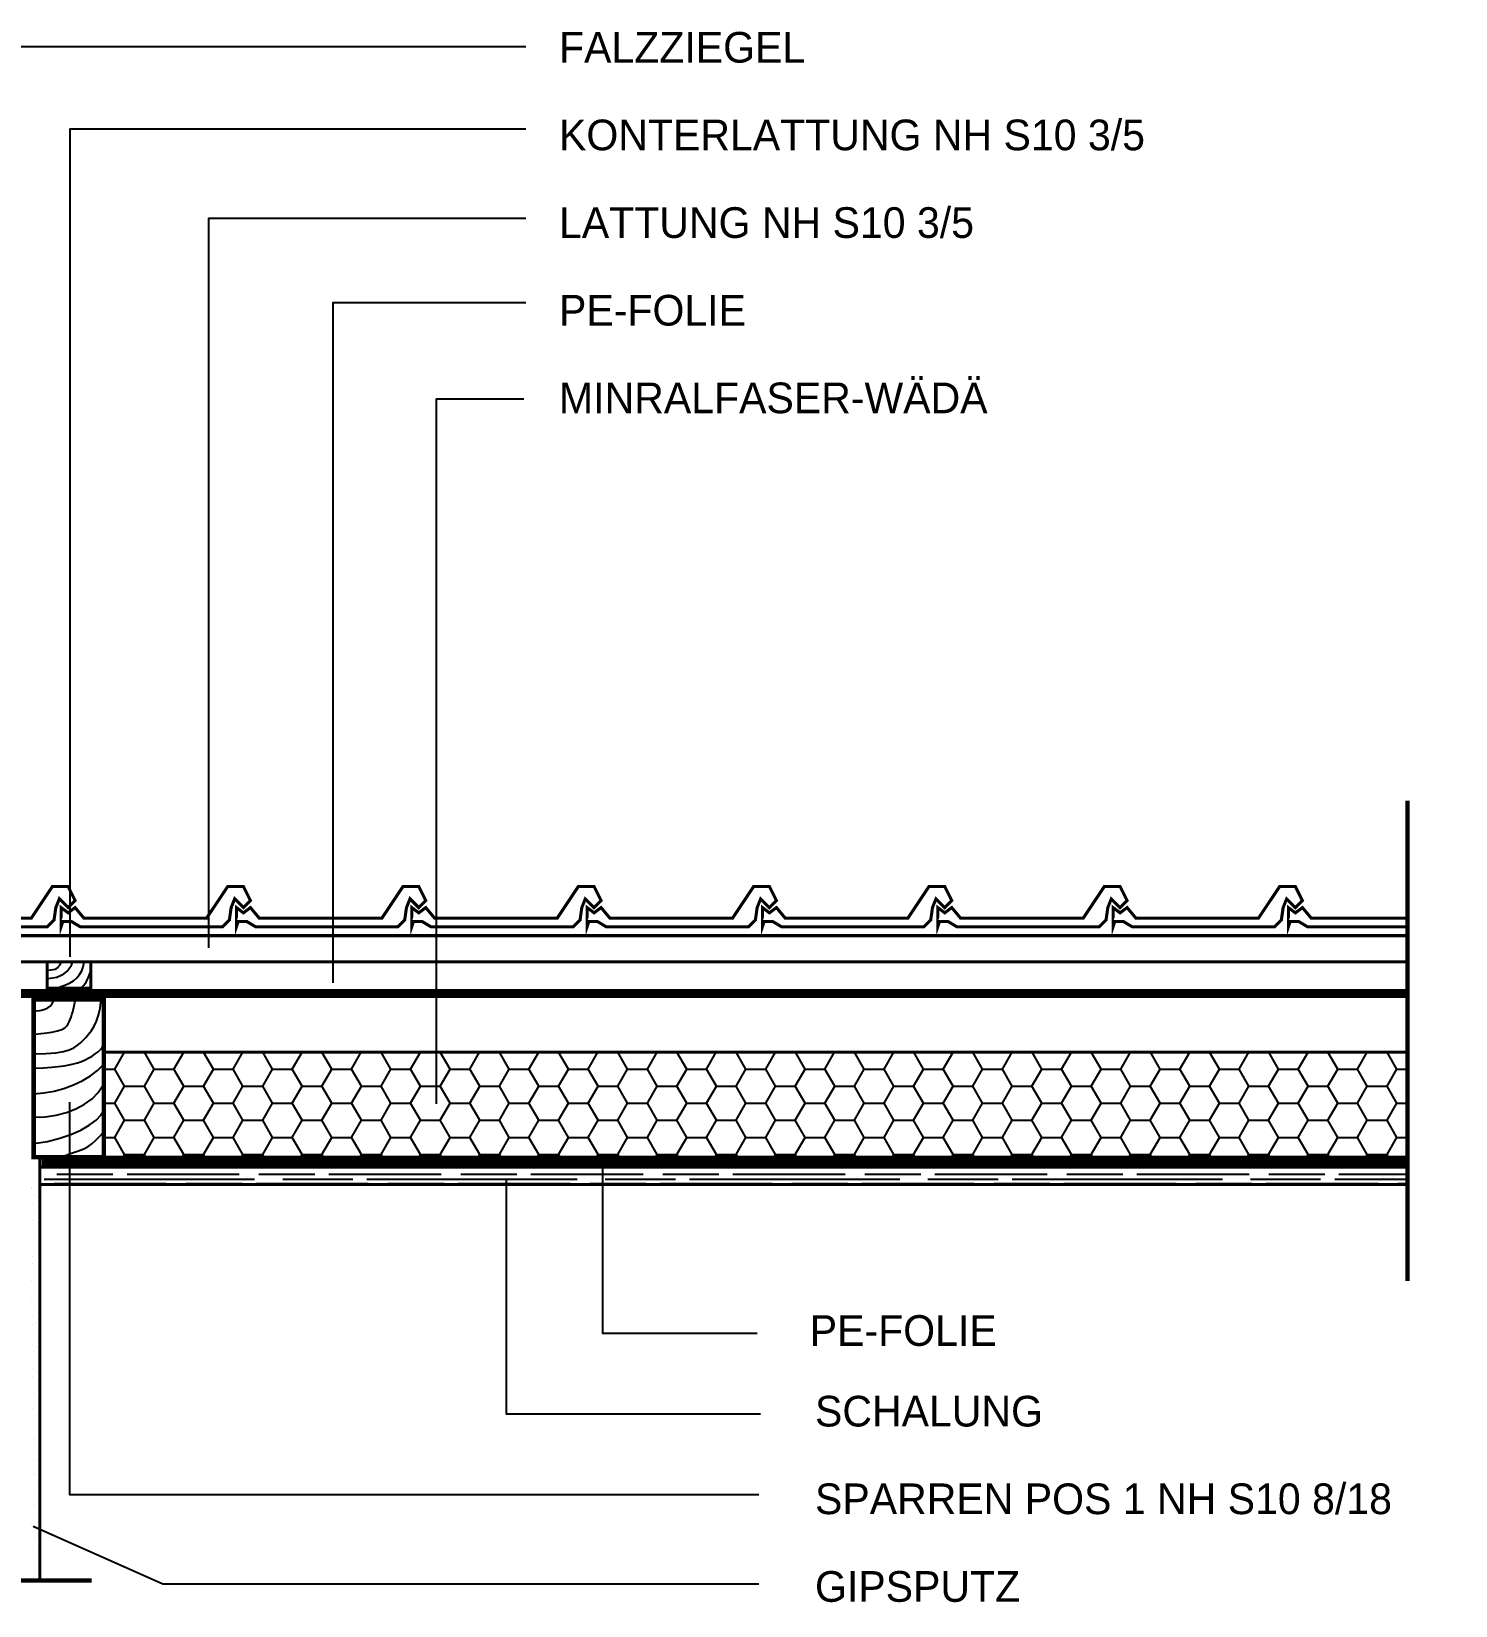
# Model space of a CAD drawing. Extents: x 0 to 21025, y 0 to 14850.
# Drawn here: x 11956 to 16017, y 2484 to 6974 of the extents above; entities that cross this region are included whole.
import ezdxf
from ezdxf.enums import TextEntityAlignment as Align

# ---------------------------------------------------------------- set-up
doc = ezdxf.new("R2010")
doc.units = 0
doc.header["$LTSCALE"] = 175
doc.linetypes.add('GESTRICHELT', pattern=[0.75, 0.5, -0.25])
doc.linetypes.add('GESTRICHELTX2', pattern=[1.5, 1, -0.5])
doc.layers.get('0').update_dxf_attribs({"linetype": 'CONTINUOUS'})
doc.layers.get('DEFPOINTS').update_dxf_attribs({"linetype": 'CONTINUOUS'})
for name, color, linetype in [('BEMASSUNG', 7, 'CONTINUOUS'), ('DACHZIEGEL', 8, 'CONTINUOUS'), ('DAEMMUNG', 4, 'CONTINUOUS'), ('DRAHTANKER', 7, 'CONTINUOUS'), ('HOLZ', 5, 'CONTINUOUS'), ('LEGENDE-35', 7, 'CONTINUOUS'), ('MAUERWERK', 6, 'CONTINUOUS'), ('PE-FOLIE', 1, 'GESTRICHELTX2'), ('SCHNITTKANTEN', 1, 'GESTRICHELT'), ('SCHRAFFUR', 2, 'CONTINUOUS')]:
    doc.layers.add(name, color=color, linetype=linetype)
doc.dimstyles.get("Standard").update_dxf_attribs({"dimtxt": 2.5, "dimasz": 2.5, "dimexe": 1.25, "dimexo": 0.625, "dimtad": 1, "dimcen": 2.5, "dimazin": 3, "dimtfac": 1, "dimtmove": 0, "dimatfit": 3})

# ---------------------------------------------------------------- blocks, each defined once
blk = doc.blocks.new('MASSHILFSLINIE')
for points in [[(0, -175), (0, 175)], [(75, 0), (-75, 0)], [(0, 0), (-26.516504, -26.516504)], [(0, 0), (26.516504, 26.516504)]]:
    blk.add_lwpolyline(points)
blk = doc.blocks.new('*D10')
at = {"color": 0, "linetype": 'BYBLOCK'}
blk.add_line((6281, 7565), (7194, 7565), dxfattribs=at)
at = {"layer": 'DEFPOINTS', "color": 0, "linetype": 'BYBLOCK'}
for p in [(6280, 8345), (7195, 8330), (7195, 7565)]:
    blk.add_point(p, dxfattribs=at)
at = {"color": 0, "linetype": 'BYBLOCK', "rotation": 180}
blk.add_blockref('MASSHILFSLINIE', (6280, 7565), dxfattribs=at)
at = {"color": 0, "linetype": 'BYBLOCK'}
blk.add_blockref('MASSHILFSLINIE', (7195, 7565), dxfattribs=at)
blk.add_text('36', height=87.5, dxfattribs=at).set_placement((6737.5, 7652.5), align=Align.MIDDLE_CENTER)
blk = doc.blocks.new('*D14')
at = {"color": 0, "linetype": 'BYBLOCK'}
blk.add_line((7196, 7565), (7229, 7565), dxfattribs=at)
at = {"layer": 'DEFPOINTS', "color": 0, "linetype": 'BYBLOCK'}
for p in [(7195, 8330), (7230, 8320), (7230, 7565)]:
    blk.add_point(p, dxfattribs=at)
at = {"color": 0, "linetype": 'BYBLOCK', "rotation": 180}
blk.add_blockref('MASSHILFSLINIE', (7195, 7565), dxfattribs=at)
at = {"color": 0, "linetype": 'BYBLOCK'}
blk.add_blockref('MASSHILFSLINIE', (7230, 7565), dxfattribs=at)
blk.add_text('1', height=87.5, dxfattribs=at).set_placement((7280, 7652.5), align=Align.MIDDLE_CENTER)
blk = doc.blocks.new('*X26')
at = {"color": 0}
for p, q in [((5158.124994, 4444.435353), (5186.083054, 4492.860132)), ((5270.624998, 4444.435348), (5242.666935, 4492.860132)), ((5326.874994, 4444.435353), (5354.833053, 4492.860132)), ((5439.374997, 4444.435348), (5411.416935, 4492.860132)), ((5495.624993, 4444.435354), (5523.583052, 4492.860132)), ((5608.124996, 4444.435348), (5580.166934, 4492.860132)), ((5664.374993, 4444.435354), (5692.333052, 4492.860132)), ((5776.874996, 4444.435347), (5748.916933, 4492.860132)), ((5833.124992, 4444.435354), (5861.083051, 4492.860132)), ((5945.624995, 4444.435347), (5917.666933, 4492.860132)), ((6001.874992, 4444.435354), (6029.83305, 4492.860132)), ((6114.374995, 4444.435347), (6086.416932, 4492.860132)), ((6170.624991, 4444.435355), (6198.58305, 4492.860132)), ((6283.124994, 4444.435346), (6255.166931, 4492.860132)), ((6339.374991, 4444.435355), (6367.333049, 4492.860132)), ((6451.874994, 4444.435346), (6423.91693, 4492.860132)), ((6508.12499, 4444.435355), (6536.083048, 4492.860132)), ((6620.624993, 4444.435346), (6592.66693, 4492.860132)), ((6676.874989, 4444.435356), (6704.833047, 4492.860132)), ((6789.374993, 4444.435345), (6761.416929, 4492.860132)), ((6845.624989, 4444.435356), (6873.583047, 4492.860132)), ((6958.124992, 4444.435345), (6930.166928, 4492.860132)), ((7014.374988, 4444.435356), (7042.333046, 4492.860132)), ((7126.874992, 4444.435345), (7098.916927, 4492.860132)), ((7183.124988, 4444.435357), (7211.083045, 4492.860132)), ((7295.624991, 4444.435344), (7267.666927, 4492.860132)), ((7351.874987, 4444.435357), (7379.833044, 4492.860132)), ((7464.37499, 4444.435344), (7436.416926, 4492.860132)), ((7520.624987, 4444.435357), (7548.583044, 4492.860132)), ((7633.12499, 4444.435344), (7605.166925, 4492.860132)), ((7689.374986, 4444.435358), (7717.333043, 4492.860132)), ((7801.874989, 4444.435344), (7773.916924, 4492.860132)), ((7858.124986, 4444.435358), (7886.083042, 4492.860132)), ((7970.624989, 4444.435343), (7942.666924, 4492.860132)), ((8026.874985, 4444.435358), (8054.833041, 4492.860132)), ((8139.374988, 4444.435343), (8111.416923, 4492.860132)), ((8195.624985, 4444.435359), (8223.583041, 4492.860132)), ((8308.124988, 4444.435343), (8280.166922, 4492.860132)), ((8364.374984, 4444.435359), (8392.33304, 4492.860132)), ((8476.874987, 4444.435342), (8448.916921, 4492.860132)), ((8533.124983, 4444.435359), (8561.083039, 4492.860132)), ((8645.624987, 4444.435342), (8617.666921, 4492.860132)), ((8701.874983, 4444.43536), (8729.833038, 4492.860132)), ((8814.374986, 4444.435342), (8786.41692, 4492.860132)), ((5126.85938, 4444.435354), (5158.125, 4444.435354)), ((5186.249998, 4395.72142), (5158.124998, 4444.435349)), ((5242.499994, 4395.721424), (5270.624994, 4444.435353)), ((5270.625, 4444.435354), (5326.875, 4444.435354)), ((5354.999997, 4395.721419), (5326.874997, 4444.435348)), ((5411.249994, 4395.721424), (5439.374994, 4444.435353)), ((5439.375, 4444.435354), (5495.625, 4444.435354)), ((5523.749997, 4395.721419), (5495.624997, 4444.435348)), ((5579.999993, 4395.721425), (5608.124993, 4444.435354)), ((5608.125, 4444.435354), (5664.375, 4444.435354)), ((5692.499996, 4395.721419), (5664.374996, 4444.435348)), ((5748.749992, 4395.721425), (5776.874992, 4444.435354)), ((5776.875, 4444.435354), (5833.125, 4444.435354)), ((5861.249996, 4395.721418), (5833.124996, 4444.435347)), ((5917.499992, 4395.721425), (5945.624992, 4444.435354)), ((5945.625, 4444.435354), (6001.875, 4444.435354)), ((6029.999995, 4395.721418), (6001.874995, 4444.435347)), ((6086.249991, 4395.721426), (6114.374991, 4444.435355)), ((6114.375, 4444.435354), (6170.625, 4444.435354)), ((6198.749995, 4395.721418), (6170.624995, 4444.435347)), ((6254.999991, 4395.721426), (6283.124991, 4444.435355)), ((6283.125, 4444.435354), (6339.375, 4444.435354)), ((6367.499994, 4395.721417), (6339.374994, 4444.435346)), ((6423.74999, 4395.721426), (6451.87499, 4444.435355)), ((6451.875, 4444.435354), (6508.125, 4444.435354)), ((6536.249994, 4395.721417), (6508.124994, 4444.435346)), ((6592.49999, 4395.721427), (6620.62499, 4444.435356)), ((6620.625, 4444.435354), (6676.875, 4444.435354)), ((6704.999993, 4395.721417), (6676.874993, 4444.435346)), ((6761.249989, 4395.721427), (6789.374989, 4444.435356)), ((6789.375, 4444.435354), (6845.625, 4444.435354)), ((6873.749992, 4395.721416), (6845.624992, 4444.435345)), ((6929.999989, 4395.721427), (6958.124989, 4444.435356)), ((6958.125, 4444.435354), (7014.375, 4444.435354)), ((7042.499992, 4395.721416), (7014.374992, 4444.435345)), ((7098.749988, 4395.721428), (7126.874988, 4444.435357)), ((7126.875, 4444.435354), (7183.125, 4444.435354)), ((7211.249991, 4395.721416), (7183.124991, 4444.435345)), ((7267.499987, 4395.721428), (7295.624987, 4444.435357)), ((7295.625, 4444.435354), (7351.875, 4444.435354)), ((7379.999991, 4395.721415), (7351.874991, 4444.435344)), ((7436.249987, 4395.721428), (7464.374987, 4444.435357)), ((7464.375, 4444.435354), (7520.625, 4444.435354)), ((7548.74999, 4395.721415), (7520.62499, 4444.435344)), ((7604.999986, 4395.721429), (7633.124986, 4444.435358)), ((7633.125, 4444.435354), (7689.375, 4444.435354)), ((7717.49999, 4395.721415), (7689.37499, 4444.435344)), ((7773.749986, 4395.721429), (7801.874986, 4444.435358)), ((7801.875, 4444.435354), (7858.125, 4444.435354)), ((7886.249989, 4395.721414), (7858.124989, 4444.435343)), ((7942.499985, 4395.721429), (7970.624985, 4444.435358)), ((7970.625, 4444.435354), (8026.875, 4444.435354)), ((8054.999989, 4395.721414), (8026.874989, 4444.435343)), ((8111.249985, 4395.72143), (8139.374985, 4444.435359)), ((8139.375, 4444.435354), (8195.625, 4444.435354)), ((8223.749988, 4395.721414), (8195.624988, 4444.435343)), ((8279.999984, 4395.72143), (8308.124984, 4444.435359)), ((8308.125, 4444.435354), (8364.375, 4444.435354)), ((8392.499987, 4395.721414), (8364.374987, 4444.435342)), ((8448.749984, 4395.72143), (8476.874984, 4444.435359)), ((8476.875, 4444.435354), (8533.125, 4444.435354)), ((8561.249987, 4395.721413), (8533.124987, 4444.435342)), ((8617.499983, 4395.721431), (8645.624983, 4444.435359)), ((8645.625, 4444.435354), (8701.875, 4444.435354)), ((8729.999986, 4395.721413), (8701.874986, 4444.435342)), ((8786.249982, 4395.721431), (8814.374982, 4444.43536)), ((8814.375, 4444.435354), (8845, 4444.435354)), ((5158.124994, 4347.007495), (5186.249994, 4395.721424)), ((5186.25, 4395.721425), (5242.5, 4395.721425)), ((5270.624998, 4347.007491), (5242.499998, 4395.721419)), ((5326.874994, 4347.007495), (5354.999994, 4395.721424)), ((5355, 4395.721425), (5411.25, 4395.721425)), ((5439.374997, 4347.00749), (5411.249997, 4395.721419)), ((5495.624993, 4347.007496), (5523.749993, 4395.721425)), ((5523.75, 4395.721425), (5580, 4395.721425)), ((5608.124997, 4347.00749), (5579.999997, 4395.721419)), ((5664.374993, 4347.007496), (5692.499993, 4395.721425)), ((5692.5, 4395.721425), (5748.75, 4395.721425)), ((5776.874996, 4347.00749), (5748.749996, 4395.721419)), ((5833.124992, 4347.007496), (5861.249992, 4395.721425)), ((5861.25, 4395.721425), (5917.5, 4395.721425)), ((5945.624996, 4347.007489), (5917.499996, 4395.721418)), ((6001.874992, 4347.007497), (6029.999992, 4395.721426)), ((6030, 4395.721425), (6086.25, 4395.721425)), ((6114.374995, 4347.007489), (6086.249995, 4395.721418)), ((6170.624991, 4347.007497), (6198.749991, 4395.721426)), ((6198.75, 4395.721425), (6255, 4395.721425)), ((6283.124994, 4347.007489), (6254.999994, 4395.721418)), ((6339.37499, 4347.007497), (6367.49999, 4395.721426)), ((6367.5, 4395.721425), (6423.75, 4395.721425)), ((6451.874994, 4347.007488), (6423.749994, 4395.721417)), ((6508.12499, 4347.007498), (6536.24999, 4395.721427)), ((6536.25, 4395.721425), (6592.5, 4395.721425)), ((6620.624993, 4347.007488), (6592.499993, 4395.721417)), ((6676.874989, 4347.007498), (6704.999989, 4395.721427)), ((6705, 4395.721425), (6761.25, 4395.721425)), ((6789.374993, 4347.007488), (6761.249993, 4395.721417)), ((6845.624989, 4347.007498), (6873.749989, 4395.721427)), ((6873.75, 4395.721425), (6930, 4395.721425)), ((6958.124992, 4347.007487), (6929.999992, 4395.721416)), ((7014.374988, 4347.007499), (7042.499988, 4395.721428)), ((7042.5, 4395.721425), (7098.75, 4395.721425)), ((7126.874992, 4347.007487), (7098.749992, 4395.721416)), ((7183.124988, 4347.007499), (7211.249988, 4395.721428)), ((7211.25, 4395.721425), (7267.5, 4395.721425)), ((7295.624991, 4347.007487), (7267.499991, 4395.721416)), ((7351.874987, 4347.007499), (7379.999987, 4395.721428)), ((7380, 4395.721425), (7436.25, 4395.721425)), ((7464.374991, 4347.007486), (7436.249991, 4395.721415)), ((7520.624987, 4347.0075), (7548.749987, 4395.721429)), ((7548.75, 4395.721425), (7605, 4395.721425)), ((7633.12499, 4347.007486), (7604.99999, 4395.721415)), ((7689.374986, 4347.0075), (7717.499986, 4395.721429)), ((7717.5, 4395.721425), (7773.75, 4395.721425)), ((7801.874989, 4347.007486), (7773.749989, 4395.721415)), ((7858.124985, 4347.0075), (7886.249985, 4395.721429)), ((7886.25, 4395.721425), (7942.5, 4395.721425)), ((7970.624989, 4347.007485), (7942.499989, 4395.721414)), ((8026.874985, 4347.007501), (8054.999985, 4395.721429)), ((8055, 4395.721425), (8111.25, 4395.721425)), ((8139.374988, 4347.007485), (8111.249988, 4395.721414)), ((8195.624984, 4347.007501), (8223.749984, 4395.72143)), ((8223.75, 4395.721425), (8280, 4395.721425)), ((8308.124988, 4347.007485), (8279.999988, 4395.721414)), ((8364.374984, 4347.007501), (8392.499984, 4395.72143)), ((8392.5, 4395.721425), (8448.75, 4395.721425)), ((8476.874987, 4347.007484), (8448.749987, 4395.721413)), ((8533.124983, 4347.007501), (8561.249983, 4395.72143)), ((8561.25, 4395.721425), (8617.5, 4395.721425)), ((8645.624987, 4347.007484), (8617.499987, 4395.721413)), ((8701.874983, 4347.007502), (8729.999983, 4395.721431)), ((8730, 4395.721425), (8786.25, 4395.721425)), ((8814.374986, 4347.007484), (8786.249986, 4395.721413)), ((5126.85938, 4347.007496), (5158.125, 4347.007496)), ((5186.249998, 4298.293562), (5158.124998, 4347.007491)), ((5242.499994, 4298.293566), (5270.624994, 4347.007495)), ((5270.625, 4347.007496), (5326.875, 4347.007496)), ((5354.999998, 4298.293561), (5326.874998, 4347.00749)), ((5411.249993, 4298.293567), (5439.374993, 4347.007496)), ((5439.375, 4347.007496), (5495.625, 4347.007496)), ((5523.749997, 4298.293561), (5495.624997, 4347.00749)), ((5579.999993, 4298.293567), (5608.124993, 4347.007496)), ((5608.125, 4347.007496), (5664.375, 4347.007496)), ((5692.499996, 4298.293561), (5664.374996, 4347.00749)), ((5748.749992, 4298.293567), (5776.874992, 4347.007496)), ((5776.875, 4347.007496), (5833.125, 4347.007496)), ((5861.249996, 4298.29356), (5833.124996, 4347.007489)), ((5917.499992, 4298.293568), (5945.624992, 4347.007497)), ((5945.625, 4347.007496), (6001.875, 4347.007496)), ((6029.999995, 4298.29356), (6001.874995, 4347.007489)), ((6086.249991, 4298.293568), (6114.374991, 4347.007497)), ((6114.375, 4347.007496), (6170.625, 4347.007496)), ((6198.749995, 4298.29356), (6170.624995, 4347.007489)), ((6254.999991, 4298.293568), (6283.124991, 4347.007497)), ((6283.125, 4347.007496), (6339.375, 4347.007496)), ((6367.499994, 4298.29356), (6339.374994, 4347.007488)), ((6423.74999, 4298.293569), (6451.87499, 4347.007498)), ((6451.875, 4347.007496), (6508.125, 4347.007496)), ((6536.249994, 4298.293559), (6508.124994, 4347.007488)), ((6592.499989, 4298.293569), (6620.624989, 4347.007498)), ((6620.625, 4347.007496), (6676.875, 4347.007496)), ((6704.999993, 4298.293559), (6676.874993, 4347.007488)), ((6761.249989, 4298.293569), (6789.374989, 4347.007498)), ((6789.375, 4347.007496), (6845.625, 4347.007496)), ((6873.749993, 4298.293559), (6845.624993, 4347.007488)), ((6929.999988, 4298.29357), (6958.124988, 4347.007498)), ((6958.125, 4347.007496), (7014.375, 4347.007496)), ((7042.499992, 4298.293558), (7014.374992, 4347.007487)), ((7098.749988, 4298.29357), (7126.874988, 4347.007499)), ((7126.875, 4347.007496), (7183.125, 4347.007496)), ((7211.249992, 4298.293558), (7183.124992, 4347.007487)), ((7267.499987, 4298.29357), (7295.624987, 4347.007499)), ((7295.625, 4347.007496), (7351.875, 4347.007496)), ((7379.999991, 4298.293558), (7351.874991, 4347.007487)), ((7436.249987, 4298.29357), (7464.374987, 4347.007499)), ((7464.375, 4347.007496), (7520.625, 4347.007496)), ((7548.74999, 4298.293557), (7520.62499, 4347.007486)), ((7604.999986, 4298.293571), (7633.124986, 4347.0075)), ((7633.125, 4347.007496), (7689.375, 4347.007496)), ((7717.49999, 4298.293557), (7689.37499, 4347.007486)), ((7773.749986, 4298.293571), (7801.874986, 4347.0075)), ((7801.875, 4347.007496), (7858.125, 4347.007496)), ((7886.249989, 4298.293557), (7858.124989, 4347.007486)), ((7942.499985, 4298.293571), (7970.624985, 4347.0075)), ((7970.625, 4347.007496), (8026.875, 4347.007496)), ((8054.999989, 4298.293556), (8026.874989, 4347.007485)), ((8111.249985, 4298.293572), (8139.374985, 4347.007501)), ((8139.375, 4347.007496), (8195.625, 4347.007496)), ((8223.749988, 4298.293556), (8195.624988, 4347.007485)), ((8279.999984, 4298.293572), (8308.124984, 4347.007501)), ((8308.125, 4347.007496), (8364.375, 4347.007496)), ((8392.499988, 4298.293556), (8364.374988, 4347.007485)), ((8448.749983, 4298.293572), (8476.874983, 4347.007501)), ((8476.875, 4347.007496), (8533.125, 4347.007496)), ((8561.249987, 4298.293555), (8533.124987, 4347.007484)), ((8617.499983, 4298.293573), (8645.624983, 4347.007502)), ((8645.625, 4347.007496), (8701.875, 4347.007496)), ((8729.999987, 4298.293555), (8701.874987, 4347.007484)), ((8786.249982, 4298.293573), (8814.374982, 4347.007502)), ((8814.375, 4347.007496), (8845, 4347.007496)), ((5158.124994, 4249.579637), (5186.249994, 4298.293566)), ((5186.25, 4298.293568), (5242.5, 4298.293568)), ((5270.624998, 4249.579633), (5242.499998, 4298.293562)), ((5326.874994, 4249.579638), (5354.999994, 4298.293567)), ((5355, 4298.293568), (5411.25, 4298.293568)), ((5439.374997, 4249.579632), (5411.249997, 4298.293561)), ((5495.624993, 4249.579638), (5523.749993, 4298.293567)), ((5523.75, 4298.293568), (5580, 4298.293568)), ((5608.124997, 4249.579632), (5579.999997, 4298.293561)), ((5664.374992, 4249.579638), (5692.499992, 4298.293567)), ((5692.5, 4298.293568), (5748.75, 4298.293568)), ((5776.874996, 4249.579632), (5748.749996, 4298.293561)), ((5833.124992, 4249.579639), (5861.249992, 4298.293568)), ((5861.25, 4298.293568), (5917.5, 4298.293568)), ((5945.624996, 4249.579631), (5917.499996, 4298.29356)), ((6001.874991, 4249.579639), (6029.999991, 4298.293568)), ((6030, 4298.293568), (6086.25, 4298.293568)), ((6114.374995, 4249.579631), (6086.249995, 4298.29356)), ((6170.624991, 4249.579639), (6198.749991, 4298.293568)), ((6198.75, 4298.293568), (6255, 4298.293568)), ((6283.124995, 4249.579631), (6254.999995, 4298.29356)), ((6339.37499, 4249.579639), (6367.49999, 4298.293568)), ((6367.5, 4298.293568), (6423.75, 4298.293568)), ((6451.874994, 4249.57963), (6423.749994, 4298.293559)), ((6508.12499, 4249.57964), (6536.24999, 4298.293569)), ((6536.25, 4298.293568), (6592.5, 4298.293568)), ((6620.624994, 4249.57963), (6592.499994, 4298.293559)), ((6676.874989, 4249.57964), (6704.999989, 4298.293569)), ((6705, 4298.293568), (6761.25, 4298.293568)), ((6789.374993, 4249.57963), (6761.249993, 4298.293559)), ((6845.624989, 4249.57964), (6873.749989, 4298.293569)), ((6873.75, 4298.293568), (6930, 4298.293568)), ((6958.124992, 4249.579629), (6929.999992, 4298.293558)), ((7014.374988, 4249.579641), (7042.499988, 4298.29357)), ((7042.5, 4298.293568), (7098.75, 4298.293568)), ((7126.874992, 4249.579629), (7098.749992, 4298.293558)), ((7183.124987, 4249.579641), (7211.249987, 4298.29357)), ((7211.25, 4298.293568), (7267.5, 4298.293568)), ((7295.624991, 4249.579629), (7267.499991, 4298.293558)), ((7351.874987, 4249.579641), (7379.999987, 4298.29357)), ((7380, 4298.293568), (7436.25, 4298.293568)), ((7464.374991, 4249.579629), (7436.249991, 4298.293557)), ((7520.624986, 4249.579642), (7548.749986, 4298.293571)), ((7548.75, 4298.293568), (7605, 4298.293568)), ((7633.12499, 4249.579628), (7604.99999, 4298.293557)), ((7689.374986, 4249.579642), (7717.499986, 4298.293571)), ((7717.5, 4298.293568), (7773.75, 4298.293568)), ((7801.87499, 4249.579628), (7773.74999, 4298.293557)), ((7858.124985, 4249.579642), (7886.249985, 4298.293571)), ((7886.25, 4298.293568), (7942.5, 4298.293568)), ((7970.624989, 4249.579628), (7942.499989, 4298.293557)), ((8026.874985, 4249.579643), (8054.999985, 4298.293572)), ((8055, 4298.293568), (8111.25, 4298.293568)), ((8139.374989, 4249.579627), (8111.249989, 4298.293556)), ((8195.624984, 4249.579643), (8223.749984, 4298.293572)), ((8223.75, 4298.293568), (8280, 4298.293568)), ((8308.124988, 4249.579627), (8279.999988, 4298.293556)), ((8364.374984, 4249.579643), (8392.499984, 4298.293572)), ((8392.5, 4298.293568), (8448.75, 4298.293568)), ((8476.874987, 4249.579627), (8448.749987, 4298.293556)), ((8533.124983, 4249.579644), (8561.249983, 4298.293573)), ((8561.25, 4298.293568), (8617.5, 4298.293568)), ((8645.624987, 4249.579626), (8617.499987, 4298.293555)), ((8701.874982, 4249.579644), (8729.999982, 4298.293573)), ((8730, 4298.293568), (8786.25, 4298.293568)), ((8814.374986, 4249.579626), (8786.249986, 4298.293555)), ((5126.85938, 4249.579639), (5158.125, 4249.579639)), ((5186.249998, 4200.865704), (5158.124998, 4249.579633)), ((5242.499994, 4200.865709), (5270.624994, 4249.579637)), ((5270.625, 4249.579639), (5326.875, 4249.579639)), ((5354.999998, 4200.865704), (5326.874998, 4249.579633)), ((5411.249993, 4200.865709), (5439.374993, 4249.579638)), ((5439.375, 4249.579639), (5495.625, 4249.579639)), ((5523.749997, 4200.865703), (5495.624997, 4249.579632)), ((5579.999993, 4200.865709), (5608.124993, 4249.579638)), ((5608.125, 4249.579639), (5664.375, 4249.579639)), ((5692.499997, 4200.865703), (5664.374997, 4249.579632)), ((5748.749992, 4200.865709), (5776.874992, 4249.579638)), ((5776.875, 4249.579639), (5833.125, 4249.579639)), ((5861.249996, 4200.865703), (5833.124996, 4249.579632)), ((5917.499992, 4200.86571), (5945.624992, 4249.579639)), ((5945.625, 4249.579639), (6001.875, 4249.579639)), ((6029.999996, 4200.865702), (6001.874996, 4249.579631)), ((6086.249991, 4200.86571), (6114.374991, 4249.579639)), ((6114.375, 4249.579639), (6170.625, 4249.579639)), ((6198.749995, 4200.865702), (6170.624995, 4249.579631)), ((6254.99999, 4200.86571), (6283.12499, 4249.579639)), ((6283.125, 4249.579639), (6339.375, 4249.579639)), ((6367.499994, 4200.865702), (6339.374994, 4249.579631)), ((6423.74999, 4200.865711), (6451.87499, 4249.57964)), ((6451.875, 4249.579639), (6508.125, 4249.579639)), ((6536.249994, 4200.865701), (6508.124994, 4249.57963)), ((6592.499989, 4200.865711), (6620.624989, 4249.57964)), ((6620.625, 4249.579639), (6676.875, 4249.579639)), ((6704.999993, 4200.865701), (6676.874993, 4249.57963)), ((6761.249989, 4200.865711), (6789.374989, 4249.57964)), ((6789.375, 4249.579639), (6845.625, 4249.579639)), ((6873.749993, 4200.865701), (6845.624993, 4249.57963)), ((6929.999988, 4200.865712), (6958.124988, 4249.579641)), ((6958.125, 4249.579639), (7014.375, 4249.579639)), ((7042.499992, 4200.8657), (7014.374992, 4249.579629)), ((7098.749988, 4200.865712), (7126.874988, 4249.579641)), ((7126.875, 4249.579639), (7183.125, 4249.579639)), ((7211.249992, 4200.8657), (7183.124992, 4249.579629)), ((7267.499987, 4200.865712), (7295.624987, 4249.579641)), ((7295.625, 4249.579639), (7351.875, 4249.579639)), ((7379.999991, 4200.8657), (7351.874991, 4249.579629)), ((7436.249987, 4200.865713), (7464.374987, 4249.579642)), ((7464.375, 4249.579639), (7520.625, 4249.579639)), ((7548.749991, 4200.865699), (7520.624991, 4249.579628)), ((7604.999986, 4200.865713), (7633.124986, 4249.579642)), ((7633.125, 4249.579639), (7689.375, 4249.579639)), ((7717.49999, 4200.865699), (7689.37499, 4249.579628)), ((7773.749985, 4200.865713), (7801.874985, 4249.579642)), ((7801.875, 4249.579639), (7858.125, 4249.579639)), ((7886.249989, 4200.865699), (7858.124989, 4249.579628)), ((7942.499985, 4200.865714), (7970.624985, 4249.579643)), ((7970.625, 4249.579639), (8026.875, 4249.579639)), ((8054.999989, 4200.865699), (8026.874989, 4249.579627)), ((8111.249984, 4200.865714), (8139.374984, 4249.579643)), ((8139.375, 4249.579639), (8195.625, 4249.579639)), ((8223.749988, 4200.865698), (8195.624988, 4249.579627)), ((8279.999984, 4200.865714), (8308.124984, 4249.579643)), ((8308.125, 4249.579639), (8364.375, 4249.579639)), ((8392.499988, 4200.865698), (8364.374988, 4249.579627)), ((8448.749983, 4200.865715), (8476.874983, 4249.579644)), ((8476.875, 4249.579639), (8533.125, 4249.579639)), ((8561.249987, 4200.865698), (8533.124987, 4249.579627)), ((8617.499983, 4200.865715), (8645.624983, 4249.579644)), ((8645.625, 4249.579639), (8701.875, 4249.579639)), ((8729.999987, 4200.865697), (8701.874987, 4249.579626)), ((8786.249982, 4200.865715), (8814.374982, 4249.579644)), ((8814.375, 4249.579639), (8845, 4249.579639)), ((5181.627972, 4192.860132), (5186.249994, 4200.865708)), ((5186.25, 4200.86571), (5242.5, 4200.86571)), ((5247.122017, 4192.860132), (5242.499998, 4200.865704)), ((5350.377972, 4192.860132), (5354.999993, 4200.865709)), ((5355, 4200.86571), (5411.25, 4200.86571)), ((5415.872016, 4192.860132), (5411.249998, 4200.865704)), ((5519.127971, 4192.860132), (5523.749993, 4200.865709)), ((5523.75, 4200.86571), (5580, 4200.86571)), ((5584.622016, 4192.860132), (5579.999997, 4200.865703)), ((5687.87797, 4192.860132), (5692.499992, 4200.865709)), ((5692.5, 4200.86571), (5748.75, 4200.86571)), ((5753.372015, 4192.860132), (5748.749996, 4200.865703)), ((5856.627969, 4192.860132), (5861.249992, 4200.86571)), ((5861.25, 4200.86571), (5917.5, 4200.86571)), ((5922.122014, 4192.860132), (5917.499996, 4200.865703)), ((6025.377969, 4192.860132), (6029.999991, 4200.86571)), ((6030, 4200.86571), (6086.25, 4200.86571)), ((6090.872013, 4192.860132), (6086.249995, 4200.865702)), ((6194.127968, 4192.860132), (6198.749991, 4200.86571)), ((6198.75, 4200.86571), (6255, 4200.86571)), ((6259.622013, 4192.860132), (6254.999995, 4200.865702)), ((6362.877967, 4192.860132), (6367.49999, 4200.865711)), ((6367.5, 4200.86571), (6423.75, 4200.86571)), ((6428.372012, 4192.860132), (6423.749994, 4200.865702)), ((6531.627967, 4192.860132), (6536.249989, 4200.865711)), ((6536.25, 4200.86571), (6592.5, 4200.86571)), ((6597.122011, 4192.860132), (6592.499994, 4200.865701)), ((6700.377966, 4192.860132), (6704.999989, 4200.865711)), ((6705, 4200.86571), (6761.25, 4200.86571)), ((6765.87201, 4192.860132), (6761.249993, 4200.865701)), ((6869.127965, 4192.860132), (6873.749988, 4200.865712)), ((6873.75, 4200.86571), (6930, 4200.86571)), ((6934.62201, 4192.860132), (6929.999993, 4200.865701)), ((7037.877964, 4192.860132), (7042.499988, 4200.865712)), ((7042.5, 4200.86571), (7098.75, 4200.86571)), ((7103.372009, 4192.860132), (7098.749992, 4200.8657)), ((7206.627964, 4192.860132), (7211.249987, 4200.865712)), ((7211.25, 4200.86571), (7267.5, 4200.86571)), ((7272.122008, 4192.860132), (7267.499992, 4200.8657)), ((7375.377963, 4192.860132), (7379.999987, 4200.865713)), ((7380, 4200.86571), (7436.25, 4200.86571)), ((7440.872007, 4192.860132), (7436.249991, 4200.8657)), ((7544.127962, 4192.860132), (7548.749986, 4200.865713)), ((7548.75, 4200.86571), (7605, 4200.86571)), ((7609.622007, 4192.860132), (7604.99999, 4200.865699)), ((7712.877961, 4192.860132), (7717.499986, 4200.865713)), ((7717.5, 4200.86571), (7773.75, 4200.86571)), ((7778.372006, 4192.860132), (7773.74999, 4200.865699)), ((7881.627961, 4192.860132), (7886.249985, 4200.865714)), ((7886.25, 4200.86571), (7942.5, 4200.86571)), ((7947.122005, 4192.860132), (7942.499989, 4200.865699)), ((8050.37796, 4192.860132), (8054.999985, 4200.865714)), ((8055, 4200.86571), (8111.25, 4200.86571)), ((8115.872004, 4192.860132), (8111.249989, 4200.865698)), ((8219.127959, 4192.860132), (8223.749984, 4200.865714)), ((8223.75, 4200.86571), (8280, 4200.86571)), ((8284.622004, 4192.860132), (8279.999988, 4200.865698)), ((8387.877958, 4192.860132), (8392.499983, 4200.865714)), ((8392.5, 4200.86571), (8448.75, 4200.86571)), ((8453.372003, 4192.860132), (8448.749988, 4200.865698)), ((8556.627958, 4192.860132), (8561.249983, 4200.865715)), ((8561.25, 4200.86571), (8617.5, 4200.86571)), ((8622.122002, 4192.860132), (8617.499987, 4200.865697)), ((8725.377957, 4192.860132), (8729.999982, 4200.865715)), ((8730, 4200.86571), (8786.25, 4200.86571)), ((8790.872001, 4192.860132), (8786.249987, 4200.865697))]:
    blk.add_line(p, q, dxfattribs=at)
blk = doc.blocks.new('*D30')
at = {"color": 0, "linetype": 'BYBLOCK'}
blk.add_line((9400, 4191), (9400, 4489), dxfattribs=at)
at = {"layer": 'DEFPOINTS', "color": 0, "linetype": 'BYBLOCK'}
for p in [(8840, 4490), (9400, 4490), (8840, 4190)]:
    blk.add_point(p, dxfattribs=at)
at = {"color": 0, "linetype": 'BYBLOCK'}
for p, rotation in [((9400, 4490), 90), ((9400, 4190), 270)]:
    blk.add_blockref('MASSHILFSLINIE', p, dxfattribs=dict(at, rotation=rotation))
blk.add_text('12', height=87.5, rotation=90, dxfattribs=at).set_placement((9312.5, 4340), align=Align.MIDDLE_CENTER)
blk = doc.blocks.new('*D35')
at = {"color": 0, "linetype": 'BYBLOCK'}
blk.add_line((10003.017251, 4116), (10003.017251, 4174), dxfattribs=at)
at = {"layer": 'DEFPOINTS', "color": 0, "linetype": 'BYBLOCK'}
for p in [(8828.017251, 4175), (10003.017251, 4175), (8828.017251, 4115)]:
    blk.add_point(p, dxfattribs=at)
at = {"color": 0, "linetype": 'BYBLOCK'}
for p, rotation in [((10003.017251, 4175), 90), ((10003.017251, 4115), 270)]:
    blk.add_blockref('MASSHILFSLINIE', p, dxfattribs=dict(at, rotation=rotation))
blk.add_text('2', height=87.5, rotation=90, dxfattribs=at).set_placement((9915.517251, 4065), align=Align.MIDDLE_CENTER)
blk = doc.blocks.new('*D37')
at = {"color": 0, "linetype": 'BYBLOCK'}
blk.add_line((10003, 4176), (10003, 4659), dxfattribs=at)
at = {"layer": 'DEFPOINTS', "color": 0, "linetype": 'BYBLOCK'}
for p in [(8835, 4660), (10003, 4660), (8825, 4175)]:
    blk.add_point(p, dxfattribs=at)
at = {"color": 0, "linetype": 'BYBLOCK'}
for p, rotation in [((10003, 4660), 90), ((10003, 4175), 270)]:
    blk.add_blockref('MASSHILFSLINIE', p, dxfattribs=dict(at, rotation=rotation))
blk.add_text('18', height=87.5, rotation=90, dxfattribs=at).set_placement((9915.5, 4417.5), align=Align.MIDDLE_CENTER)
blk = doc.blocks.new('*D33')
at = {"color": 0, "linetype": 'BYBLOCK'}
blk.add_line((10003, 4661), (10003, 4749), dxfattribs=at)
at = {"layer": 'DEFPOINTS', "color": 0, "linetype": 'BYBLOCK'}
for p in [(8830, 4750), (10003, 4750), (8835, 4660)]:
    blk.add_point(p, dxfattribs=at)
at = {"color": 0, "linetype": 'BYBLOCK'}
for p, rotation in [((10003, 4750), 90), ((10003, 4660), 270)]:
    blk.add_blockref('MASSHILFSLINIE', p, dxfattribs=dict(at, rotation=rotation))
blk.add_text('3', height=87.5, rotation=90, dxfattribs=at).set_placement((9915.5, 4705), align=Align.MIDDLE_CENTER)
blk = doc.blocks.new('*D34')
at = {"color": 0, "linetype": 'BYBLOCK'}
blk.add_line((10003, 4751), (10003, 4824), dxfattribs=at)
at = {"layer": 'DEFPOINTS', "color": 0, "linetype": 'BYBLOCK'}
for p in [(8820, 4825), (10003, 4825), (8830, 4750)]:
    blk.add_point(p, dxfattribs=at)
at = {"color": 0, "linetype": 'BYBLOCK'}
for p, rotation in [((10003, 4825), 90), ((10003, 4750), 270)]:
    blk.add_blockref('MASSHILFSLINIE', p, dxfattribs=dict(at, rotation=rotation))
blk.add_text('3', height=87.5, rotation=90, dxfattribs=at).set_placement((9915.5, 4787.5), align=Align.MIDDLE_CENTER)

msp = doc.modelspace()

# ---------------------------------------------------------------- linework, layer by layer
at = {"color": 0}
for p, q in [((11972.284759, 3748.728765), (11972.284759, 3748.728765)), ((11979.35938, 3687.6), (11980, 3687.6)), ((11992, 3700), (12592, 3700)), ((12020, 3687.6), (12340, 3687.6)), ((12028, 3714.4), (12188, 3714.4)), ((12228, 3714.4), (12548, 3714.4)), ((12396, 3687.6), (12556, 3687.6)), ((12596, 3687.6), (12916, 3687.6)), ((12604, 3714.4), (12764, 3714.4)), ((12672, 3700), (12872, 3700)), ((12804, 3714.4), (13124, 3714.4)), ((12912, 3700), (13512, 3700)), ((12972, 3687.6), (13132, 3687.6)), ((13172, 3687.6), (13492, 3687.6)), ((13180, 3714.4), (13340, 3714.4)), ((13380, 3714.4), (13700, 3714.4)), ((13548, 3687.6), (13708, 3687.6)), ((13592, 3700), (13792, 3700)), ((13748, 3687.6), (14068, 3687.6)), ((13756, 3714.4), (13916, 3714.4)), ((13832, 3700), (14432, 3700)), ((13956, 3714.4), (14276, 3714.4)), ((14124, 3687.6), (14284, 3687.6)), ((14324, 3687.6), (14644, 3687.6)), ((14332, 3714.4), (14492, 3714.4)), ((14512, 3700), (14712, 3700)), ((14532, 3714.4), (14852, 3714.4)), ((14700, 3687.6), (14860, 3687.6)), ((14752, 3700), (15352, 3700)), ((14900, 3687.6), (15220, 3687.6)), ((14908, 3714.4), (15068, 3714.4)), ((15108, 3714.4), (15428, 3714.4)), ((15276, 3687.6), (15436, 3687.6)), ((15432, 3700), (15632, 3700)), ((15476, 3687.6), (15796, 3687.6)), ((15484, 3714.4), (15644, 3714.4)), ((15672, 3700), (15880, 3700)), ((15684, 3714.4), (15880, 3714.4)), ((15852, 3687.6), (15880, 3687.6)), ((11955.809099, 3677.923345), (11955.809099, 3677.923345)), ((11956.058809, 3673.937267), (11956.058809, 3673.937267)), ((11964.171169, 3654.41838), (11964.171169, 3654.41838)), ((11971.808166, 3669.5898), (11971.808166, 3669.5898)), ((11974.713562, 3647.702135), (11974.713562, 3647.702135)), ((11976.383429, 3676.613054), (11976.383429, 3676.613054)), ((11976.41615, 3665.367361), (11976.41615, 3665.367361)), ((11957.383933, 3629.752751), (11957.383933, 3629.752751)), ((11966.095998, 3610.529925), (11966.095998, 3610.529925)), ((11979.108712, 3612.243081), (11979.108712, 3612.243081)), ((11958.958767, 3581.582157), (11958.958767, 3581.582157)), ((11974.253441, 3576.542041), (11974.253441, 3576.542041)), ((11960.533601, 3533.411563), (11960.533601, 3533.411563)), ((11957.432143, 3459.752991), (11957.432143, 3459.752991)), ((11957.914196, 3479.995243), (11957.914196, 3479.995243)), ((11962.108435, 3485.240968), (11962.108435, 3485.240968)), ((11975.194049, 3498.177065), (11975.194049, 3498.177065)), ((11975.224161, 3484.845463), (11975.224161, 3484.845463)), ((11978.238816, 3482.67103), (11978.238816, 3482.67103)), ((11963.683269, 3437.070374), (11963.683269, 3437.070374)), ((11967.951385, 3416.5879), (11967.951385, 3416.5879)), ((11955.919754, 3411.727616), (11955.919754, 3411.727616)), ((11965.258103, 3388.89978), (11965.258103, 3388.89978)), ((11967.080459, 3403.866681), (11967.080459, 3403.866681)), ((11977.622852, 3397.150436), (11977.622852, 3397.150436)), ((11977.669435, 3391.797705), (11977.669435, 3391.797705)), ((11957.044301, 3350.423192), (11957.044301, 3350.423192)), ((11966.832937, 3340.729186), (11966.832937, 3340.729186)), ((11957.912629, 3310.227921), (11957.912629, 3310.227921)), ((11959.769583, 3286.053219), (11959.769583, 3286.053219)), ((11968.407771, 3292.558591), (11968.407771, 3292.558591)), ((11978.640155, 3300.101127), (11978.640155, 3300.101127)), ((11969.982604, 3244.387997), (11969.982604, 3244.387997)), ((11978.103338, 3247.625365), (11978.103338, 3247.625365)), ((11959.335748, 3226.983279), (11959.335748, 3226.983279)), ((11960.341432, 3209.201292), (11960.341432, 3209.201292)), ((11969.806772, 3222.645876), (11969.806772, 3222.645876)), ((11971.557438, 3196.217403), (11971.557438, 3196.217403)), ((11958.899688, 3156.481168), (11958.899688, 3156.481168)), ((11969.989748, 3153.314981), (11969.989748, 3153.314981)), ((11973.132272, 3148.046809), (11973.132272, 3148.046809)), ((11957.17304, 3138.15796), (11957.17304, 3138.15796)), ((11974.707106, 3099.876215), (11974.707106, 3099.876215)), ((11960.821919, 3059.676222), (11960.821919, 3059.676222)), ((11961.62497, 3092.111194), (11961.62497, 3092.111194)), ((11958.14376, 3046.461382), (11958.14376, 3046.461382)), ((11962.751743, 3042.238943), (11962.751743, 3042.238943)), ((11971.662159, 3028.703852), (11971.662159, 3028.703852)), ((11976.28194, 3051.70562), (11976.28194, 3051.70562)), ((11977.856774, 3003.535026), (11977.856774, 3003.535026)), ((11960.589034, 2953.413623), (11960.589034, 2953.413623)), ((11960.755075, 2962.539143), (11960.755075, 2962.539143)), ((11963.250722, 2958.649592), (11963.250722, 2958.649592)), ((11963.480357, 2898.16917), (11963.480357, 2898.16917)), ((11972.899038, 2902.763282), (11972.899038, 2902.763282)), ((11961.559754, 2861.717045), (11961.559754, 2861.717045)), ((11966.167737, 2857.494606), (11966.167737, 2857.494606)), ((11973.517546, 2834.761827), (11973.517546, 2834.761827)), ((11963.731209, 2809.124522), (11963.731209, 2809.124522)), ((11962.610462, 2768.597119), (11962.610462, 2768.597119)), ((11964.005029, 2768.669287), (11964.005029, 2768.669287)), ((11955.617618, 2714.814138), (11955.617618, 2714.814138)), ((11965.335744, 2704.227146), (11965.335744, 2704.227146)), ((11966.160012, 2708.097893), (11966.160012, 2708.097893)), ((11957.158351, 2691.378526), (11957.158351, 2691.378526)), ((11964.975749, 2676.972709), (11964.975749, 2676.972709)), ((11969.583732, 2672.75027), (11969.583732, 2672.75027)), ((11975.808328, 2652.211582), (11975.808328, 2652.211582)), ((11958.733185, 2643.207932), (11958.733185, 2643.207932)), ((11975.372933, 2640.819803), (11975.372933, 2640.819803)), ((11960.308019, 2595.037338), (11960.308019, 2595.037338)), ((11964.465849, 2574.655095), (11964.465849, 2574.655095)), ((11967.421023, 2583.92495), (11967.421023, 2583.92495)), ((11966.640498, 2558.572822), (11966.640498, 2558.572822))]:
    msp.add_line(p, q, dxfattribs=at)
at = {"layer": 'DACHZIEGEL', "const_width": 8.75}
for points in [[(12020, 4440), (12000, 4420), (11595, 4420), (11570, 4435), (11545, 4435), (11540, 4420), (11540, 4475), (11560, 4460), (11580, 4475), (11605, 4445), (11955, 4445), (12015, 4535), (12060, 4535), (12080, 4495), (12060, 4475), (12035, 4500), (12025, 4475)], [(12520, 4440), (12500, 4420), (12095, 4420), (12070, 4435), (12045, 4435), (12040, 4420), (12040, 4475), (12060, 4460), (12080, 4475), (12105, 4445), (12455, 4445), (12515, 4535), (12560, 4535), (12580, 4495), (12560, 4475), (12535, 4500), (12525, 4475)], [(13020, 4440), (13000, 4420), (12595, 4420), (12570, 4435), (12545, 4435), (12540, 4420), (12540, 4475), (12560, 4460), (12580, 4475), (12605, 4445), (12955, 4445), (13015, 4535), (13060, 4535), (13080, 4495), (13060, 4475), (13035, 4500), (13025, 4475)], [(13520, 4440), (13500, 4420), (13095, 4420), (13070, 4435), (13045, 4435), (13040, 4420), (13040, 4475), (13060, 4460), (13080, 4475), (13105, 4445), (13455, 4445), (13515, 4535), (13560, 4535), (13580, 4495), (13560, 4475), (13535, 4500), (13525, 4475)], [(14020, 4440), (14000, 4420), (13595, 4420), (13570, 4435), (13545, 4435), (13540, 4420), (13540, 4475), (13560, 4460), (13580, 4475), (13605, 4445), (13955, 4445), (14015, 4535), (14060, 4535), (14080, 4495), (14060, 4475), (14035, 4500), (14025, 4475)], [(14520, 4440), (14500, 4420), (14095, 4420), (14070, 4435), (14045, 4435), (14040, 4420), (14040, 4475), (14060, 4460), (14080, 4475), (14105, 4445), (14455, 4445), (14515, 4535), (14560, 4535), (14580, 4495), (14560, 4475), (14535, 4500), (14525, 4475)], [(15020, 4440), (15000, 4420), (14595, 4420), (14570, 4435), (14545, 4435), (14540, 4420), (14540, 4475), (14560, 4460), (14580, 4475), (14605, 4445), (14955, 4445), (15015, 4535), (15060, 4535), (15080, 4495), (15060, 4475), (15035, 4500), (15025, 4475)], [(15520, 4440), (15500, 4420), (15095, 4420), (15070, 4435), (15045, 4435), (15040, 4420), (15040, 4475), (15060, 4460), (15080, 4475), (15105, 4445), (15455, 4445), (15515, 4535), (15560, 4535), (15580, 4495), (15560, 4475), (15535, 4500), (15525, 4475)]]:
    msp.add_lwpolyline(points, close=True, dxfattribs=at)
msp.add_lwpolyline([(15880, 4420), (15595, 4420), (15570, 4435), (15545, 4435), (15540, 4420), (15540, 4475), (15560, 4460), (15580, 4475), (15605, 4445), (15880, 4445)], dxfattribs=at)
at = {"layer": 'DAEMMUNG', "const_width": 8.75}
for points in [[(12161.85938, 3762.860132), (12161.85938, 4062.860132), (15880, 4062.860132)], [(15880, 3762.860132), (12161.85938, 3762.860132)]]:
    msp.add_lwpolyline(points, dxfattribs=at)
at = {"layer": 'HOLZ', "const_width": 8.75}
for points in [[(15880, 4395), (10630, 4395), (10630, 4320)], [(10630, 4320), (15880, 4320)], [(11979.307123, 3735), (11979.307123, 3685), (15880, 3685)], [(15880, 3735), (11979.307123, 3735)]]:
    msp.add_lwpolyline(points, dxfattribs=at)
at = {"layer": 'HOLZ'}
for points, const_width in [([(12000, 4245), (12125, 4245), (12125, 4320), (12000, 4320)], 8.75), ([(11961.85938, 4212.860132), (12161.85938, 4212.860132), (12161.85938, 3762.860132), (11961.85938, 3762.860132)], 12.5)]:
    msp.add_lwpolyline(points, close=True, dxfattribs=dict(at, const_width=const_width))
at = {"layer": 'LEGENDE-35'}
for points in [[(13365, 6930), (11580, 6930), (11580, 4520)], [(13365, 6695), (12065, 6695), (12065, 4335)], [(13365, 6440), (12460, 6440), (12460, 4360)], [(13365, 6200), (12815, 6200), (12815, 4260)], [(13360, 5925), (13110, 5925), (13110, 3915)], [(14030, 2800), (12065, 2800), (12065, 3920)], [(14025, 3260), (13585, 3260), (13585, 3750)], [(14035, 3030), (13310, 3030), (13310, 3700)], [(14030, 2545), (12330, 2545), (11960, 2710)]]:
    msp.add_lwpolyline(points, dxfattribs=at)
at = {"layer": 'MAUERWERK', "const_width": 8.75}
msp.add_lwpolyline([(11979.35938, 3762.860132), (11979.35938, 2555.360132)], dxfattribs=at)
at = {"layer": 'PE-FOLIE', "const_width": 25}
for points in [[(10395, 4230), (15880, 4230)], [(11985, 3750), (15880, 3750)]]:
    msp.add_lwpolyline(points, dxfattribs=at)
at = {"layer": 'SCHNITTKANTEN', "const_width": 12.5}
for points in [[(15880, 4780), (15880, 3410)], [(10226.85938, 2555.360132), (12126.85938, 2555.360132)]]:
    msp.add_lwpolyline(points, dxfattribs=at)
at = {"layer": 'SCHRAFFUR'}
for points in [[(12002.591859, 4273.126785), (12015.644852, 4274.335796), (12027.574253, 4276.971346), (12038.349692, 4281.003085), (12047.940798, 4286.400659), (12056.3172, 4293.133717), (12063.44853, 4301.171907), (12069.304416, 4310.484876), (12073.854488, 4321.042272)], [(12002.591859, 4296.436999), (12011.168168, 4297.327329), (12017.755401, 4298.217657), (12022.793888, 4299.350798), (12026.723957, 4300.969567), (12029.98594, 4303.316779), (12033.020165, 4306.635249), (12036.266963, 4311.167793), (12040.166662, 4317.157225)], [(12036.279685, 4248.521513), (12050.977598, 4253.387936), (12063.974923, 4259.286322), (12075.271663, 4266.277373), (12084.867819, 4274.421795), (12092.763391, 4283.780293), (12098.958382, 4294.413569), (12103.452791, 4306.38233), (12106.246621, 4319.747278)], [(12099.768153, 4248.521513), (12104.492845, 4253.709163), (12108.169855, 4257.971078), (12111.087674, 4261.838418), (12113.534794, 4265.84234), (12115.799707, 4270.514002), (12118.170905, 4276.384562), (12120.93688, 4283.985179), (12124.386124, 4293.847012)], [(11959.834281, 4181.180794), (11972.973317, 4180.978442), (11984.290301, 4182.232985), (11993.906706, 4184.823014), (12001.943999, 4188.627122), (12008.523651, 4193.523899), (12013.767133, 4199.391937), (12017.795915, 4206.109827), (12020.731465, 4213.55616)], [(11961.129974, 4058.154431), (11996.480368, 4058.919551), (12024.557727, 4061.118799), (12046.47047, 4064.608001), (12063.327013, 4069.242988), (12076.235773, 4074.879588), (12086.305165, 4081.373629), (12094.643606, 4088.58094), (12102.359514, 4096.35735), (12110.325956, 4104.657331), (12118.474603, 4113.829929), (12126.501778, 4124.322834), (12134.103803, 4136.583735), (12140.977003, 4151.060323), (12146.817698, 4168.200287), (12151.322213, 4188.451316), (12154.186869, 4212.261101)], [(11963.721362, 4113.840075), (11991.496953, 4116.53822), (12013.195231, 4119.763732), (12029.662693, 4123.497641), (12041.745834, 4127.720977), (12050.291151, 4132.414769), (12056.14514, 4137.560046), (12060.154298, 4143.137839), (12063.16512, 4149.129177), (12065.884918, 4155.525206), (12068.464264, 4162.357545), (12070.914546, 4169.667925), (12073.247151, 4177.498082), (12075.473466, 4185.889749), (12077.604879, 4194.884661), (12079.652777, 4204.524551), (12081.628546, 4214.851153)], [(11962.425668, 4016.713978), (11989.394607, 4018.213237), (12012.370212, 4019.845284), (12031.914283, 4021.682205), (12048.588619, 4023.796088), (12062.95502, 4026.259017), (12075.575286, 4029.143078), (12087.011217, 4032.520358), (12097.824612, 4036.462943), (12108.443149, 4041.015095), (12118.75801, 4046.109788), (12128.526255, 4051.652172), (12137.504944, 4057.547396), (12145.451137, 4063.700612), (12152.121893, 4070.016968), (12157.274274, 4076.401615), (12160.665337, 4082.759703)], [(11962.425668, 3944.193219), (11991.2445, 3946.267259), (12020.002607, 3951.315788), (12048.15337, 3959.035285), (12075.150169, 3969.122232), (12100.446385, 3981.273109), (12123.495398, 3995.184396), (12143.750589, 4010.552574), (12160.665337, 4027.074124)], [(11962.425668, 3876.852501), (11994.590017, 3878.463679), (12025.630761, 3883.185925), (12055.031653, 3890.852305), (12082.276445, 3901.295883), (12106.848888, 3914.349726), (12128.232734, 3929.846899), (12145.911735, 3947.620468), (12159.369644, 3967.503498)], [(11962.425668, 3801.741689), (12000.817887, 3808.307806), (12036.097434, 3817.119965), (12067.94545, 3827.874647), (12096.043073, 3840.268332), (12120.071442, 3853.997501), (12139.711696, 3868.758634), (12154.644976, 3884.248211), (12164.552418, 3900.162714)], [(12044.053743, 3765.481277), (12069.792828, 3774.116385), (12089.625412, 3781.142845), (12104.933219, 3787.380157), (12117.097977, 3793.647823), (12127.501411, 3800.765344), (12137.525248, 3809.552221), (12148.551212, 3820.827955), (12161.961031, 3835.412048)]]:
    msp.add_lwpolyline(points, dxfattribs=at)

# ---------------------------------------------------------------- block references
msp.add_blockref('*X26', (7035, -430), dxfattribs=at)

# ---------------------------------------------------------------- texts
at = {"layer": 'BEMASSUNG'}
for s, p in [('FALZZIEGEL', (13460, 6885)), ('KONTERLATTUNG NH S10 3/5', (13460, 6635)), ('LATTUNG NH S10 3/5', (13460, 6385)), ('PE-FOLIE', (13460, 6135)), ('MINRALFASER-WÄDÄ', (13460, 5885))]:
    msp.add_text(s, height=87.5, dxfattribs=at).set_placement(p)
at = {"layer": 'LEGENDE-35'}
for s, p in [('PE-FOLIE', (14175, 3225)), ('SCHALUNG', (14190, 2995)), ('SPARREN POS 1 NH S10 8/18', (14190, 2745)), ('GIPSPUTZ', (14190, 2495))]:
    msp.add_text(s, height=87.5, dxfattribs=at).set_placement(p)

# ---------------------------------------------------------------- dimensions: what is measured, and where the dimension line sits
at = {"layer": 'BEMASSUNG'}
for base, p1, p2, text, picture, middle in [((17038, 4395), (15865, 4320), (15855, 4395), '3', '*D34', (16950.5, 4357.5)), ((17038, 4320), (15870, 4230), (15865, 4320), '3', '*D33', (16950.5, 4275)), ((17038, 4230), (15860, 3745), (15870, 4230), '18', '*D37', (16950.5, 3987.5)), ((16435, 4060), (15875, 3760), (15875, 4060), '12', '*D30', (16347.5, 3910))]:
    dim = msp.add_linear_dim(base=base, p1=p1, p2=p2, angle=90, text=text, dimstyle='Standard', dxfattribs=at)
    dim.commit()
    dim.dimension.update_dxf_attribs({"geometry": picture, "text_midpoint": middle, "insert": (7035, -430)})
dim = msp.add_linear_dim(base=(17038.017251, 3745), p1=(15863.017251, 3685), p2=(15863.017251, 3745), angle=90, text='2', dimstyle='Standard', dxfattribs=at)
dim.commit()
dim.dimension.update_dxf_attribs({"geometry": '*D35', "text_midpoint": (16950.517251, 3635), "dimtype": 128, "insert": (7035, -430)})
dim = msp.add_linear_dim(base=(11976.85938, 1810.360132), p1=(11941.85938, 2575.360132), p2=(11976.85938, 2565.360132), text='1', dimstyle='Standard', dxfattribs=at)
dim.commit()
dim.dimension.update_dxf_attribs({"geometry": '*D14', "text_midpoint": (12026.85938, 1897.860132), "dimtype": 128, "insert": (4746.85938, -5754.639868)})
at = {"layer": 'DRAHTANKER'}
dim = msp.add_linear_dim(base=(11941.85938, 1810.360132), p1=(11026.85938, 2590.360132), p2=(11941.85938, 2575.360132), text='36', dimstyle='Standard', dxfattribs=at)
dim.commit()
dim.dimension.update_dxf_attribs({"geometry": '*D10', "text_midpoint": (11484.35938, 1897.860132), "insert": (4746.85938, -5754.639868)})

doc.saveas('drawing.dxf')
